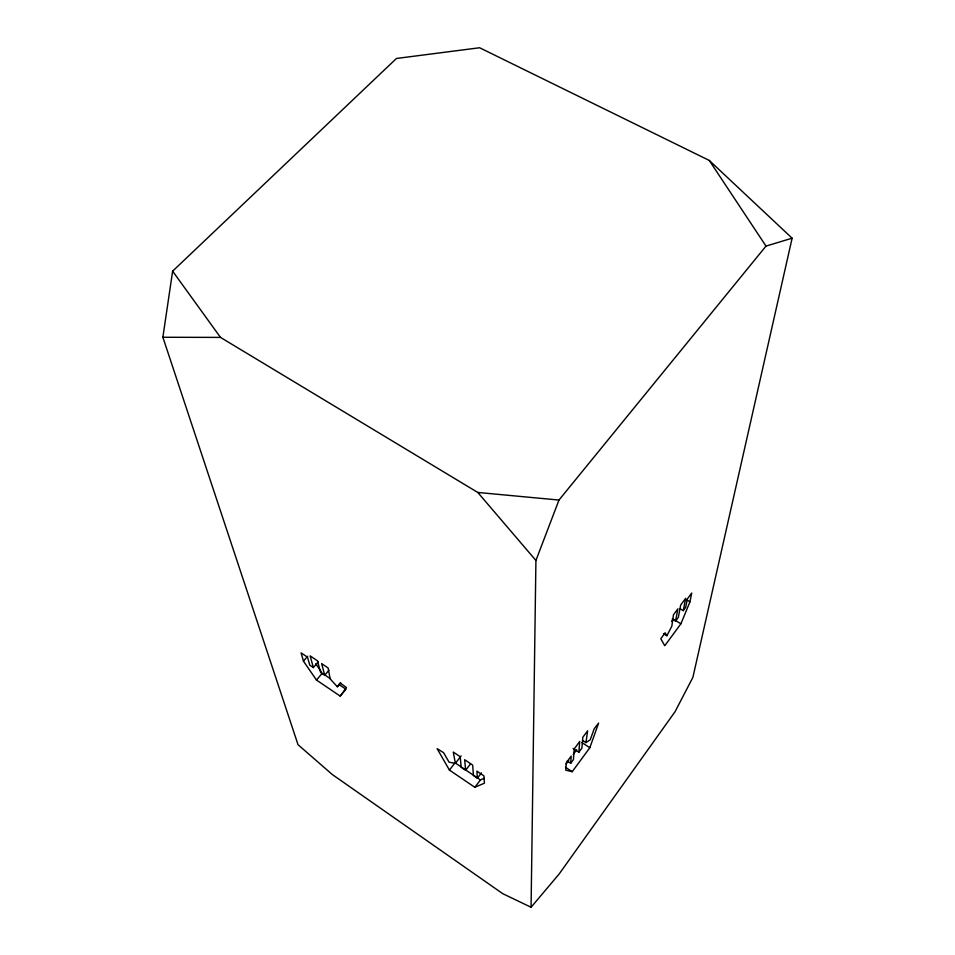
<?xml version="1.0" encoding="UTF-8"?>
<svg xmlns="http://www.w3.org/2000/svg" width="955" height="955" viewBox="0 0 955 955"><rect width="100%" height="100%" fill="white"/><g stroke="black" fill="none" stroke-linecap="round" stroke-linejoin="round"><path stroke-width="1.43" d="M531.076 907.25L535.922 560.466L558.973 500.05L766.005 246.092L792.125 238.201L692.888 677.382L675.054 711.702L559.164 873.98L531.076 907.25L502.688 893.641L332.34 774.553L298.032 744.709L162.875 337.258L172.628 271.16L396.444 58.47L479.613 47.75L709.255 160.428L792.125 238.201M567.246 761.063L570.684 763.308L571.197 756.121L566.291 762.77L565.814 770.184L572.212 771.7L589.832 747.717L598.63 723.078L594.189 728.784L590.238 739.779L585.952 742.608L582.526 740.388M573.143 748.505L578.849 752.23L579.733 741.462L574.206 748.935L573.418 759.607L570.684 763.308M585.952 742.608L587.623 730.802L582.825 737.284L581.905 748.099L578.849 752.23M672.201 619.079L675.555 621.096L677.871 608.836L673.466 614.781L671.842 626.146L666.877 635.743L663.534 633.714M679.912 608.645L683.255 610.663L685.678 598.284L680.688 605.028L678.337 617.336L675.555 621.096M666.877 635.743L665.086 632.747L660.812 638.835L664.776 645.723L680.915 623.77L689.964 601.805L691.73 593.031L687.361 598.94L685.702 607.332L683.255 610.663M318.409 661.672L313.371 667.569L309.754 665.134L307.522 657.207L301.064 652.862L303.451 661.147L316.475 680.044L340.207 696.123L346.462 687.54L340.195 683.004L337.366 686.764L330.179 678.91L328.102 667.963L321.632 663.606L324.712 675.221L328.902 670.279M566.112 764.143L568.762 760.55M573.167 754.581L576.701 749.806M671.544 621.442L673.239 619.138L680.915 623.77M461.11 755.966L455.368 763.355L449.077 762.197L443.55 752.647L437.115 748.625L449.411 770.064L474.826 787.278L480.449 779.937L484.066 778.349M455.368 763.355L453.291 752.074L460.214 756.73L461.217 767.295L465.622 770.267L464.679 759.738L472.653 765.086L473.465 775.556L477.393 778.206L481.475 772.87M465.622 770.267L470.529 763.904M449.411 770.064L455.046 762.806L480.449 779.937M340.207 696.123L345.961 689.235L338.846 684.437M337.366 686.764L340.696 682.801M316.475 680.044L322.241 673.251L330.549 678.838M303.451 661.147L307.665 656.252M474.826 787.278L484.4 783.196L483.958 775.902L476.891 771.151L477.393 778.206M162.875 337.258L220.486 337.401L477.787 492.458L535.922 560.466M477.787 492.458L558.973 500.05M686.633 599.812L689.964 601.805M582.001 742.644L589.832 747.717M565.467 767.271L572.212 771.7M324.712 675.221L320.617 672.463L317.478 660.824L310.124 655.87L313.371 667.569M172.628 271.16L220.486 337.401M315.795 663.773L321.441 672.057M709.255 160.428L766.005 246.092"/></g></svg>
